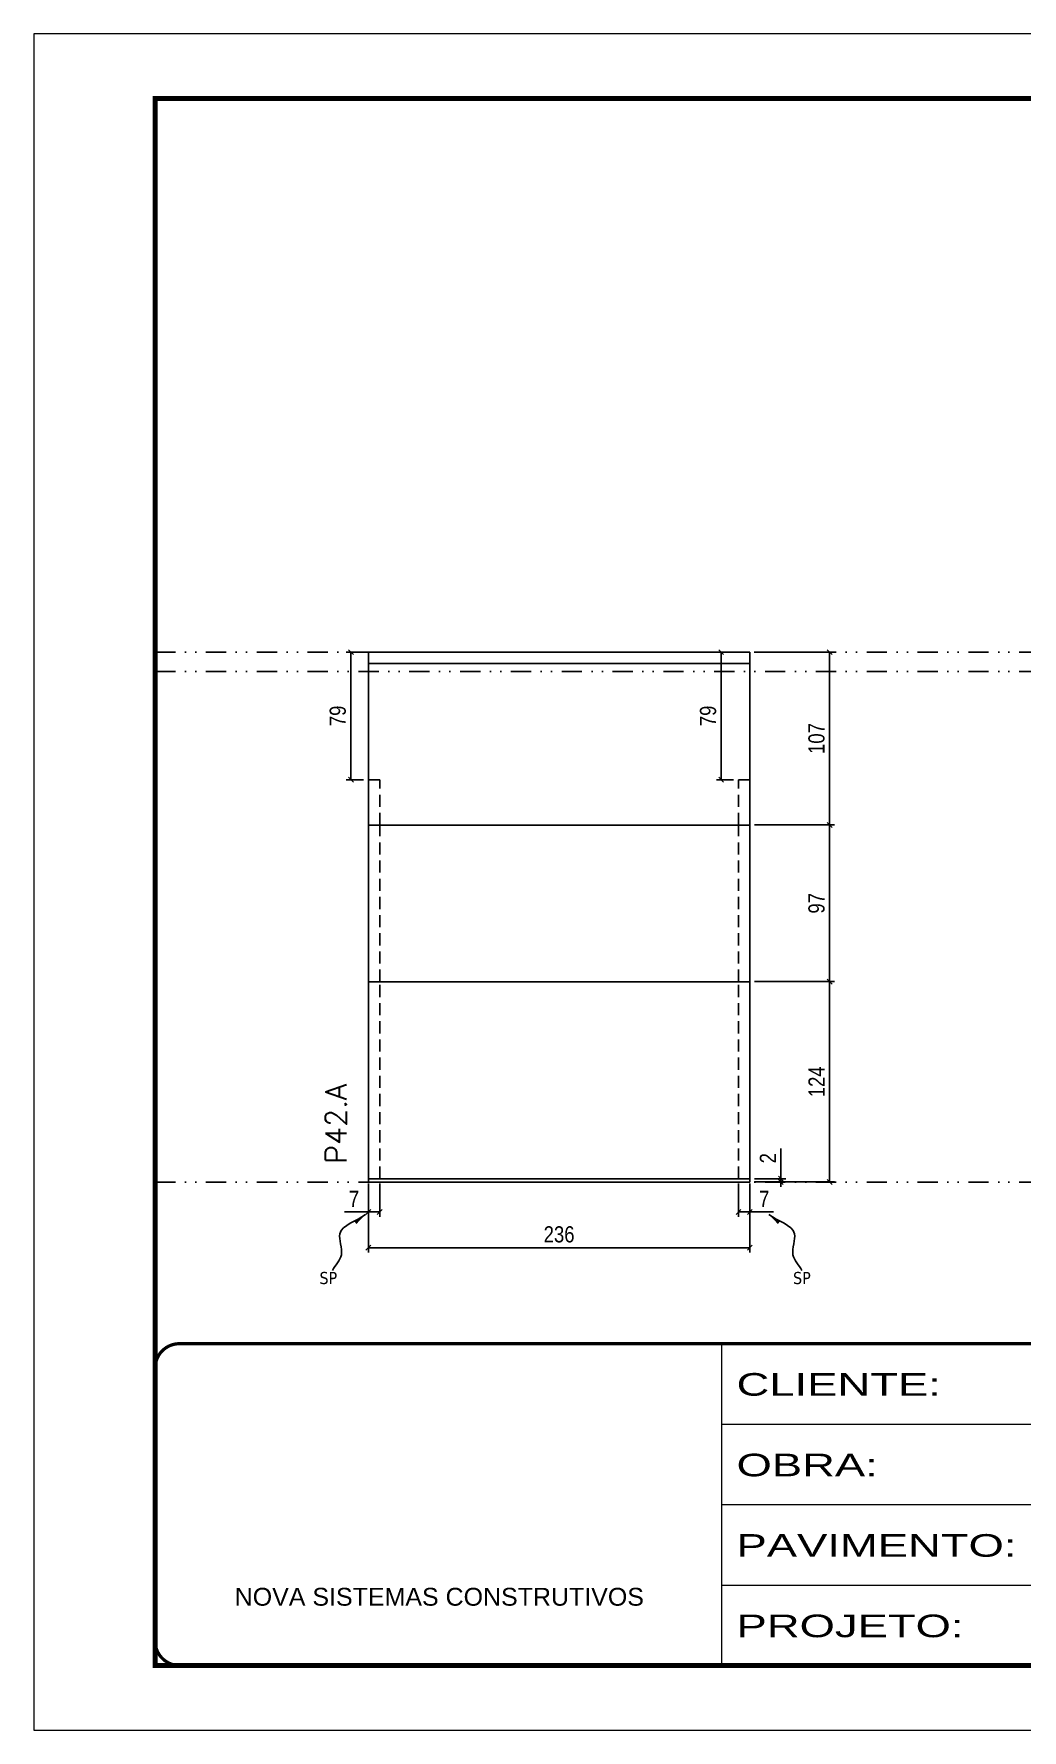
# Model space of a CAD drawing. Extents: x 14400 to 24104, y -21631 to 6985.
# Drawn here: x 19168 to 19780, y -5551 to -4501 of the extents above; entities that cross this region are included whole.
import ezdxf

# ---------------------------------------------------------------- set-up
doc = ezdxf.new("R2010")
doc.units = 0
for name, pattern in [('CONTINUO', [0]), ('DASHED', [0.75, 0.5, -0.25]), ('DIVIDE2', [0.625, 0.25, -0.125, 0, -0.125, 0, -0.125]), ('HIDDEN', [0.375, 0.25, -0.125])]:
    doc.linetypes.add(name, pattern=pattern)
for name, color, linetype in [('COTA', 241, 'Continuous'), ('Nível', 160, 'Continuous'), ('Painéis', 200, 'Continuous'), ('SARR_2.2x7', 40, 'Continuous'), ('texto', 7, 'Continuous')]:
    doc.layers.add(name, color=color, linetype=linetype)
for name, color, linetype, lineweight in [('Folhas', 255, 'Continuous', 9), ('SARRAFO DE PRESSAO', 251, 'DASHED', 9), ('Texto Seção', 7, 'Continuous', 15)]:
    doc.layers.add(name, color=color, linetype=linetype, lineweight=lineweight)
doc.styles.add('ARIAL', font='arial.ttf')
doc.styles.add('COTA TECNICA', font='techl___.ttf', dxfattribs={"height": 10})
doc.styles.add('COTA TECNICA-50', font='techl___.ttf', dxfattribs={"height": 10})
doc.styles.add('REGUA-120', font='ROMANS.shx', dxfattribs={"height": 15})
doc.styles.get("Standard").update_dxf_attribs({"font": 'arial.ttf'})
doc.styles.add('Tecnologia', font='')
doc.styles.get('Tecnologia').set_extended_font_data('Forgotten Futurist')
doc.dimstyles.new('COTA PAINEL-50', dxfattribs={"dimtxt": 10, "dimasz": 3, "dimexe": 3, "dimexo": 3, "dimgap": 3, "dimtad": 1, "dimdec": 1, "dimzin": 12, "dimdsep": 46, "dimtxsty": 'COTA TECNICA-50', "dimblk1": 'OBLIQUE', "dimblk2": 'OBLIQUE', "dimsah": 1, "dimcen": 0.9, "dimclrd": 4, "dimclre": 4, "dimclrt": 240, "dimadec": 1, "dimazin": 3, "dimtfac": 1, "dimtdec": 1, "dimtmove": 0, "dimatfit": 3, "dimfxl": 1, "dimtolj": 1, "dimtzin": 12, "dimarcsym": 0})
doc.dimstyles.new('PAINEL', dxfattribs={"dimtxt": 10, "dimasz": 3, "dimexe": 3, "dimexo": 3, "dimgap": 3, "dimtad": 1, "dimdec": 1, "dimzin": 12, "dimdsep": 46, "dimtxsty": 'COTA TECNICA', "dimblk1": 'OBLIQUE', "dimblk2": 'OBLIQUE', "dimsah": 1, "dimcen": 0.9, "dimclrd": 4, "dimclre": 4, "dimclrt": 240, "dimadec": 1, "dimazin": 3, "dimtfac": 1, "dimtdec": 1, "dimtmove": 0, "dimatfit": 3, "dimfxl": 1, "dimtolj": 1, "dimtzin": 12, "dimarcsym": 0})
doc.dimstyles.get("Standard").update_dxf_attribs({"dimtxt": 0.18, "dimasz": 0.18, "dimexe": 0.18, "dimexo": 0.0625, "dimgap": 0.09, "dimtad": 0, "dimtih": 1, "dimtoh": 1, "dimdec": 4, "dimzin": 0, "dimdsep": 46, "dimtxsty": 'Standard', "dimcen": 0.09, "dimadec": 0, "dimazin": 0, "dimtfac": 1, "dimtdec": 4, "dimtofl": 0, "dimtmove": 0, "dimatfit": 3, "dimfxl": 1, "dimtolj": 1, "dimtzin": 0, "dimarcsym": 0})

# ---------------------------------------------------------------- blocks, each defined once
blk = doc.blocks.new('9999999999')
at = {"color": 30, "linetype": 'CONTINUO'}
for p, q in [((98564.6, 34230.2), (98564.6, 34429.4)), ((98564.6, 34379.6), (99584, 34379.6)), ((98564.6, 34329.8), (99488, 34329.8)), ((98564.6, 34280), (99488, 34280))]:
    blk.add_line(p, q, dxfattribs=at)
at = {"color": 30, "linetype": 'CONTINUO', "const_width": 2}
blk.add_lwpolyline([(99584, 34230.2), (99584, 34414.4, 0.414214), (99569, 34429.4), (98229, 34429.4, 0.414214), (98214, 34414.4), (98214, 34245.2, 0.414214), (98229, 34230.2), (99584, 34230.2)], format="xyb", dxfattribs=at)
at = {"layer": 'Folhas'}
blk.add_lwpolyline([(98139, 34190.2), (99624, 34190.2), (99624, 35240.2), (98139, 35240.2)], close=True, dxfattribs=at)
at = {"layer": 'Folhas', "color": 30, "const_width": 3}
blk.add_lwpolyline([(98214, 34230.2), (99584, 34230.2), (99584, 35200.2), (98214, 35200.2)], close=True, dxfattribs=at)
at = {"color": 7, "linetype": 'Continuous', "ltscale": 5, "style": 'ARIAL'}
blk.add_text('NOVA SISTEMAS CONSTRUTIVOS', height=11.059, dxfattribs=at).set_placement((98263.2, 34267.2))
at = {"layer": 'Folhas', "color": 7, "style": 'Tecnologia', "width": 1.5}
for s, p in [('CLIENTE:', (98573.7, 34397.2)), ('OBRA:', (98573.7, 34347.3)), ('PAVIMENTO:', (98573.7, 34297.5)), ('PROJETO:', (98573.7, 34247.7))]:
    blk.add_text(s, height=14, dxfattribs=at).set_placement(p)
blk = doc.blocks.new('_Oblique')
at = {"color": 0, "linetype": 'ByBlock', "lineweight": -2}
blk.add_line((-0.5, -0.5), (0.5, 0.5), dxfattribs=at)
blk = doc.blocks.new('*D2164')
at = {"layer": 'COTA', "color": 4, "lineweight": -2, "transparency": 16777216}
for p, q in [((19375.4, -5212.7), (19375.4, -5255.4)), ((19611.4, -5212.7), (19611.4, -5255.4)), ((19611.4, -5252.4), (19375.4, -5252.4))]:
    blk.add_line(p, q, dxfattribs=at)
at = {"layer": 'Defpoints', "color": 0, "transparency": 16777216}
for p in [(19375.4, -5209.7), (19611.4, -5209.7), (19375.4, -5252.4)]:
    blk.add_point(p, dxfattribs=at)
at = {"layer": 'COTA', "color": 4, "lineweight": -2, "transparency": 16777216, "xscale": 3, "yscale": 3, "zscale": 3, "rotation": 180}
blk.add_blockref('_Oblique', (19375.4, -5252.4), dxfattribs=at)
at = {"layer": 'COTA', "color": 4, "lineweight": -2, "transparency": 16777216, "xscale": 3, "yscale": 3, "zscale": 3}
blk.add_blockref('_Oblique', (19611.4, -5252.4), dxfattribs=at)
at = {"layer": 'COTA', "color": 240, "transparency": 16777216, "insert": (19493.4, -5244.2), "char_height": 10, "attachment_point": 5, "style": 'COTA TECNICA'}
blk.add_mtext('\\A1;236', dxfattribs=at)
blk = doc.blocks.new('*D2165')
at = {"layer": 'COTA', "color": 4, "lineweight": -2, "transparency": 16777216}
for p, q in [((19604.4, -5212.7), (19604.4, -5233.3)), ((19611.4, -5214.7), (19611.4, -5233.3)), ((19604.4, -5230.3), (19611.4, -5230.3)), ((19611.4, -5230.3), (19626.1, -5230.3))]:
    blk.add_line(p, q, dxfattribs=at)
at = {"layer": 'Defpoints', "color": 0, "transparency": 16777216}
for p in [(19604.4, -5209.7), (19611.4, -5211.7), (19611.4, -5230.3)]:
    blk.add_point(p, dxfattribs=at)
at = {"layer": 'COTA', "color": 4, "lineweight": -2, "transparency": 16777216, "xscale": 3, "yscale": 3, "zscale": 3, "rotation": 180}
blk.add_blockref('_Oblique', (19604.4, -5230.3), dxfattribs=at)
at = {"layer": 'COTA', "color": 4, "lineweight": -2, "transparency": 16777216, "xscale": 3, "yscale": 3, "zscale": 3}
blk.add_blockref('_Oblique', (19611.4, -5230.3), dxfattribs=at)
at = {"layer": 'COTA', "color": 240, "transparency": 16777216, "insert": (19620.3, -5222.2), "char_height": 10, "attachment_point": 5, "style": 'COTA TECNICA-50'}
blk.add_mtext('\\A1;7', dxfattribs=at)
blk = doc.blocks.new('*D2166')
at = {"layer": 'COTA', "color": 4, "lineweight": -2, "transparency": 16777216}
for p, q in [((19375.4, -5214.7), (19375.4, -5233.3)), ((19382.4, -5212.7), (19382.4, -5233.3)), ((19375.4, -5230.3), (19360.7, -5230.3)), ((19382.4, -5230.3), (19375.4, -5230.3))]:
    blk.add_line(p, q, dxfattribs=at)
at = {"layer": 'Defpoints', "color": 0, "transparency": 16777216}
for p in [(19375.4, -5211.7), (19382.4, -5209.7), (19375.4, -5230.3)]:
    blk.add_point(p, dxfattribs=at)
at = {"layer": 'COTA', "color": 4, "lineweight": -2, "transparency": 16777216, "xscale": 3, "yscale": 3, "zscale": 3, "rotation": 180}
blk.add_blockref('_Oblique', (19375.4, -5230.3), dxfattribs=at)
at = {"layer": 'COTA', "color": 4, "lineweight": -2, "transparency": 16777216, "xscale": 3, "yscale": 3, "zscale": 3}
blk.add_blockref('_Oblique', (19382.4, -5230.3), dxfattribs=at)
at = {"layer": 'COTA', "color": 240, "transparency": 16777216, "insert": (19366.5, -5222.2), "char_height": 10, "attachment_point": 5, "style": 'COTA TECNICA-50'}
blk.add_mtext('\\A1;7', dxfattribs=at)
blk = doc.blocks.new('*D2168')
at = {"layer": 'COTA', "color": 4, "linetype": 'ByBlock', "lineweight": -2, "transparency": 16777216}
for p, q in [((19614.4, -5087.7), (19663.8, -5087.7)), ((19660.8, -5211.7), (19660.8, -5087.7)), ((19614.4, -5211.7), (19663.8, -5211.7))]:
    blk.add_line(p, q, dxfattribs=at)
at = {"layer": 'Defpoints', "color": 0, "linetype": 'ByBlock', "transparency": 16777216}
for p in [(19611.4, -5087.7), (19660.8, -5087.7), (19611.4, -5211.7)]:
    blk.add_point(p, dxfattribs=at)
at = {"layer": 'COTA', "color": 4, "linetype": 'ByBlock', "lineweight": -2, "transparency": 16777216, "xscale": 3, "yscale": 3, "zscale": 3}
for p, rotation in [((19660.8, -5087.7), 90), ((19660.8, -5211.7), 270)]:
    blk.add_blockref('_Oblique', p, dxfattribs=dict(at, rotation=rotation))
at = {"layer": 'COTA', "color": 240, "linetype": 'ByBlock', "transparency": 16777216, "insert": (19652.7, -5149.7), "char_height": 10, "attachment_point": 5, "rotation": 90, "style": 'COTA TECNICA'}
blk.add_mtext('\\A1;124', dxfattribs=at)
blk = doc.blocks.new('*D2167')
at = {"layer": 'COTA', "color": 4, "lineweight": -2, "transparency": 16777216}
for p, q in [((19630.6, -5209.7), (19630.6, -5190.9)), ((19614.4, -5209.7), (19633.6, -5209.7)), ((19614.4, -5211.7), (19633.6, -5211.7)), ((19630.6, -5211.7), (19630.6, -5209.7)), ((19630.6, -5211.7), (19630.6, -5214.7))]:
    blk.add_line(p, q, dxfattribs=at)
at = {"layer": 'Defpoints', "color": 0, "transparency": 16777216}
for p in [(19611.4, -5209.7), (19611.4, -5211.7), (19630.6, -5211.7)]:
    blk.add_point(p, dxfattribs=at)
at = {"layer": 'COTA', "color": 4, "lineweight": -2, "transparency": 16777216, "xscale": 3, "yscale": 3, "zscale": 3}
for p, rotation in [((19630.6, -5209.7), 270), ((19630.6, -5211.7), 90)]:
    blk.add_blockref('_Oblique', p, dxfattribs=dict(at, rotation=rotation))
at = {"layer": 'COTA', "color": 240, "transparency": 16777216, "insert": (19622.6, -5197), "char_height": 10, "attachment_point": 5, "rotation": 90, "style": 'COTA TECNICA-50'}
blk.add_mtext('\\A1;2', dxfattribs=at)
blk = doc.blocks.new('*D2169')
at = {"layer": 'COTA', "color": 4, "linetype": 'ByBlock', "lineweight": -2, "transparency": 16777216}
for p, q in [((19614.4, -5087.7), (19663.8, -5087.7)), ((19660.8, -5211.7), (19660.8, -5087.7)), ((19614.4, -5211.7), (19663.8, -5211.7))]:
    blk.add_line(p, q, dxfattribs=at)
at = {"layer": 'Defpoints', "color": 0, "linetype": 'ByBlock', "transparency": 16777216}
for p in [(19611.4, -5087.7), (19660.8, -5087.7), (19611.4, -5211.7)]:
    blk.add_point(p, dxfattribs=at)
at = {"layer": 'COTA', "color": 4, "linetype": 'ByBlock', "lineweight": -2, "transparency": 16777216, "xscale": 3, "yscale": 3, "zscale": 3}
for p, rotation in [((19660.8, -5087.7), 90), ((19660.8, -5211.7), 270)]:
    blk.add_blockref('_Oblique', p, dxfattribs=dict(at, rotation=rotation))
at = {"layer": 'COTA', "color": 240, "linetype": 'ByBlock', "transparency": 16777216, "insert": (19652.7, -5149.7), "char_height": 10, "attachment_point": 5, "rotation": 90, "style": 'COTA TECNICA'}
blk.add_mtext('\\A1;124', dxfattribs=at)
blk = doc.blocks.new('*D2170')
at = {"layer": 'COTA', "color": 4, "lineweight": -2, "transparency": 16777216}
for p, q in [((19614.4, -4990.7), (19663.8, -4990.7)), ((19660.8, -5087.7), (19660.8, -4990.7)), ((19614.4, -5087.7), (19663.8, -5087.7))]:
    blk.add_line(p, q, dxfattribs=at)
at = {"layer": 'Defpoints', "color": 0, "transparency": 16777216}
for p in [(19611.4, -4990.7), (19660.8, -4990.7), (19611.4, -5087.7)]:
    blk.add_point(p, dxfattribs=at)
at = {"layer": 'COTA', "color": 4, "lineweight": -2, "transparency": 16777216, "xscale": 3, "yscale": 3, "zscale": 3}
for p, rotation in [((19660.8, -4990.7), 90), ((19660.8, -5087.7), 270)]:
    blk.add_blockref('_Oblique', p, dxfattribs=dict(at, rotation=rotation))
at = {"layer": 'COTA', "color": 240, "transparency": 16777216, "insert": (19652.7, -5039.2), "char_height": 10, "attachment_point": 5, "rotation": 90, "style": 'COTA TECNICA'}
blk.add_mtext('\\A1;97', dxfattribs=at)
blk = doc.blocks.new('*D2171')
at = {"layer": 'COTA', "color": 4, "lineweight": -2, "transparency": 16777216}
for p, q in [((19614.4, -4883.7), (19663.8, -4883.7)), ((19660.8, -4990.7), (19660.8, -4883.7)), ((19614.4, -4990.7), (19663.8, -4990.7))]:
    blk.add_line(p, q, dxfattribs=at)
at = {"layer": 'Defpoints', "color": 0, "transparency": 16777216}
for p in [(19611.4, -4883.7), (19660.8, -4883.7), (19611.4, -4990.7)]:
    blk.add_point(p, dxfattribs=at)
at = {"layer": 'COTA', "color": 4, "lineweight": -2, "transparency": 16777216, "xscale": 3, "yscale": 3, "zscale": 3}
for p, rotation in [((19660.8, -4883.7), 90), ((19660.8, -4990.7), 270)]:
    blk.add_blockref('_Oblique', p, dxfattribs=dict(at, rotation=rotation))
at = {"layer": 'COTA', "color": 240, "transparency": 16777216, "insert": (19652.7, -4937.2), "char_height": 10, "attachment_point": 5, "rotation": 90, "style": 'COTA TECNICA'}
blk.add_mtext('\\A1;107', dxfattribs=at)
blk = doc.blocks.new('*D2172')
at = {"layer": 'COTA', "color": 4, "lineweight": -2, "transparency": 16777216}
for p, q in [((19372.4, -4883.7), (19361.6, -4883.7)), ((19364.6, -4962.7), (19364.6, -4883.7)), ((19372.4, -4962.7), (19361.6, -4962.7))]:
    blk.add_line(p, q, dxfattribs=at)
at = {"layer": 'Defpoints', "color": 0, "transparency": 16777216}
for p in [(19364.6, -4883.7), (19375.4, -4883.7), (19375.4, -4962.7)]:
    blk.add_point(p, dxfattribs=at)
at = {"layer": 'COTA', "color": 4, "lineweight": -2, "transparency": 16777216, "xscale": 3, "yscale": 3, "zscale": 3}
for p, rotation in [((19364.6, -4883.7), 90), ((19364.6, -4962.7), 270)]:
    blk.add_blockref('_Oblique', p, dxfattribs=dict(at, rotation=rotation))
at = {"layer": 'COTA', "color": 240, "transparency": 16777216, "insert": (19356.5, -4923.2), "char_height": 10, "attachment_point": 5, "rotation": 90, "style": 'COTA TECNICA'}
blk.add_mtext('\\A1;79', dxfattribs=at)
blk = doc.blocks.new('*D2173')
at = {"layer": 'COTA', "color": 4, "lineweight": -2, "transparency": 16777216}
for p, q in [((19601.4, -4883.7), (19590.7, -4883.7)), ((19593.7, -4962.7), (19593.7, -4883.7)), ((19601.4, -4962.7), (19590.7, -4962.7))]:
    blk.add_line(p, q, dxfattribs=at)
at = {"layer": 'Defpoints', "color": 0, "transparency": 16777216}
for p in [(19593.7, -4883.7), (19604.4, -4883.7), (19604.4, -4962.7)]:
    blk.add_point(p, dxfattribs=at)
at = {"layer": 'COTA', "color": 4, "lineweight": -2, "transparency": 16777216, "xscale": 3, "yscale": 3, "zscale": 3}
for p, rotation in [((19593.7, -4883.7), 90), ((19593.7, -4962.7), 270)]:
    blk.add_blockref('_Oblique', p, dxfattribs=dict(at, rotation=rotation))
at = {"layer": 'COTA', "color": 240, "transparency": 16777216, "insert": (19585.6, -4923.2), "char_height": 10, "attachment_point": 5, "rotation": 90, "style": 'COTA TECNICA'}
blk.add_mtext('\\A1;79', dxfattribs=at)

msp = doc.modelspace()

# ---------------------------------------------------------------- linework, layer by layer
at = {"layer": 'COTA'}
for p, q in [((19382.39, -4962.74), (19375.39, -4962.74)), ((19604.39, -4962.74), (19611.39, -4962.74))]:
    msp.add_line(p, q, dxfattribs=at)
at = {"layer": 'Nível', "color": 4, "linetype": 'DIVIDE2', "ltscale": 50}
for p, q in [((19243.47, -4883.74), (20613.47, -4883.74)), ((19243.47, -4895.74), (20613.47, -4895.74)), ((19243.47, -5211.74), (20613.47, -5211.74)), ((19243.47, -5211.74), (20613.47, -5211.74))]:
    msp.add_line(p, q, dxfattribs=at)
at = {"layer": 'Painéis'}
for p, q in [((19375.39, -4883.74), (19375.39, -5209.74)), ((19611.39, -4883.74), (19375.39, -4883.74)), ((19611.39, -5209.74), (19611.39, -4883.74)), ((19611.39, -4990.74), (19375.39, -4990.74)), ((19611.39, -5087.74), (19375.39, -5087.74)), ((19375.39, -5209.74), (19611.39, -5209.74))]:
    msp.add_line(p, q, dxfattribs=at)
msp.add_lwpolyline([(19611.39, -5209.74), (19375.39, -5209.74), (19375.39, -5211.74), (19611.39, -5211.74)], close=True, dxfattribs=at)
at = {"layer": 'SARR_2.2x7'}
msp.add_line((19611.39, -4890.74), (19375.39, -4890.74), dxfattribs=at)
at = {"layer": 'SARR_2.2x7', "linetype": 'HIDDEN', "ltscale": 30}
for p, q in [((19382.39, -4990.74), (19382.39, -4962.74)), ((19604.39, -4990.74), (19604.39, -4962.74)), ((19382.39, -5087.74), (19382.39, -4990.74)), ((19604.39, -5087.74), (19604.39, -4990.74)), ((19382.39, -5209.74), (19382.39, -5087.74)), ((19604.39, -5209.74), (19604.39, -5087.74))]:
    msp.add_line(p, q, dxfattribs=at)

# ---------------------------------------------------------------- block references
at = {"layer": 'SARRAFO DE PRESSAO', "color": 6, "linetype": 'ByBlock'}
msp.add_blockref('9999999999', (-78970.51, -39741.23), dxfattribs=at)

# ---------------------------------------------------------------- texts
at = {"layer": 'texto', "color": 0, "char_height": 7.5, "attachment_point": 5}
for insert in [(19350.61, -5271.23), (19643.64, -5271.23)]:
    msp.add_mtext('{\\fTahoma|b0|i0|c0|p34;\\C4;SP}', dxfattribs=dict(at, insert=insert))
at = {"layer": 'Texto Seção', "insert": (19361.92, -5200.49), "char_height": 13, "width": 285.3299, "attachment_point": 7, "rotation": 90, "style": 'REGUA-120'}
msp.add_mtext('\\pt26;P42.A', dxfattribs=at)

# ---------------------------------------------------------------- dimensions: what is measured, and where the dimension line sits
at = {"layer": 'COTA'}
for base, p1, p2, angle, dimstyle, picture, middle in [((19364.57, -4883.74), (19375.39, -4962.74), (19375.39, -4883.74), 90, 'PAINEL', '*D2172', (19356.47, -4923.24)), ((19593.66, -4883.74), (19604.39, -4962.74), (19604.39, -4883.74), 90, 'PAINEL', '*D2173', (19585.56, -4923.24)), ((19660.76, -4883.74), (19611.39, -4990.74), (19611.39, -4883.74), 90, 'PAINEL', '*D2171', (19652.65, -4937.24)), ((19660.76, -4990.74), (19611.39, -5087.74), (19611.39, -4990.74), 90, 'PAINEL', '*D2170', (19652.65, -5039.24)), ((19375.39, -5230.25), (19382.39, -5209.74), (19375.39, -5211.74), 180, 'COTA PAINEL-50', '*D2166', (19366.52, -5222.18))]:
    dim = msp.add_linear_dim(base=base, p1=p1, p2=p2, angle=angle, dimstyle=dimstyle, dxfattribs=at)
    dim.commit()
    dim.dimension.update_dxf_attribs({"geometry": picture, "text_midpoint": middle})
at = {"layer": 'COTA', "linetype": 'ByBlock'}
for picture in ['*D2168', '*D2169']:
    dim = msp.add_aligned_dim(p1=(19611.39, -5211.74), p2=(19611.39, -5087.74), distance=-49.37, dimstyle='PAINEL', dxfattribs=at)
    dim.commit()
    dim.dimension.update_dxf_attribs({"geometry": picture, "text_midpoint": (19652.68, -5149.74)})
at = {"layer": 'COTA'}
dim = msp.add_linear_dim(base=(19630.65, -5211.74), p1=(19611.39, -5209.74), p2=(19611.39, -5211.74), angle=90, dimstyle='COTA PAINEL-50', dxfattribs=at)
dim.commit()
dim.dimension.update_dxf_attribs({"geometry": '*D2167', "text_midpoint": (19630.65, -5196.99), "dimtype": 160})
dim = msp.add_linear_dim(base=(19375.39, -5252.42), p1=(19611.39, -5209.74), p2=(19375.39, -5209.74), angle=180, dimstyle='PAINEL', override={"dimarcsym": 2}, dxfattribs=at)
dim.commit()
dim.dimension.update_dxf_attribs({"geometry": '*D2164', "text_midpoint": (19493.39, -5244.2)})
dim = msp.add_linear_dim(base=(19611.39, -5230.25), p1=(19604.39, -5209.74), p2=(19611.39, -5211.74), dimstyle='COTA PAINEL-50', dxfattribs=at)
dim.commit()
dim.dimension.update_dxf_attribs({"geometry": '*D2165', "text_midpoint": (19620.25, -5222.18)})

# ---------------------------------------------------------------- leaders
at = {"layer": 'COTA', "path_type": 1}
for points in [[(19373.56, -5231.92), (19357.78, -5243.76), (19358.7, -5256.76), (19353.15, -5266.54)], [(19623.22, -5231.92), (19639, -5243.76), (19638.08, -5256.76), (19643.63, -5266.54)]]:
    msp.add_leader(points, dimstyle='Standard', override={"dimasz": 8}, dxfattribs=at)

doc.saveas('drawing.dxf')
